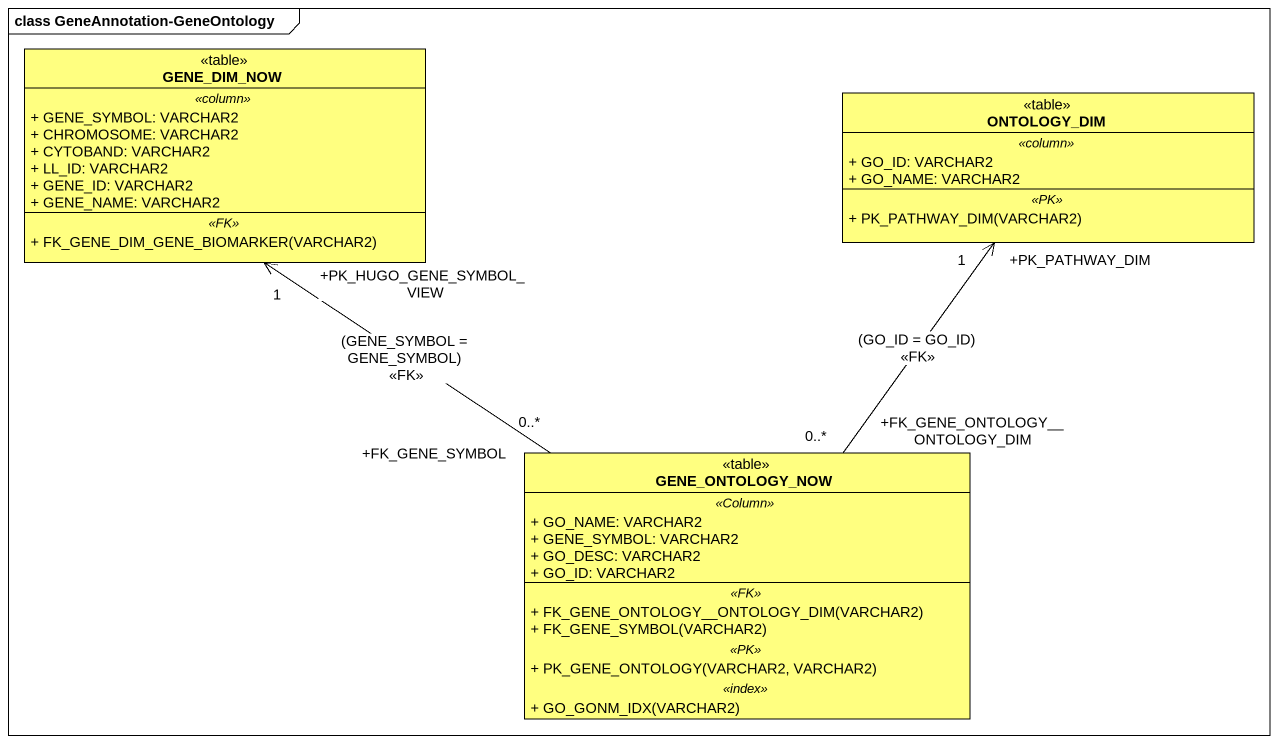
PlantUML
@startuml
mainframe class GeneAnnotation-GeneOntology
hide circle
hide empty members
skinparam classAttributeIconSize 0
class GENE_DIM_NOW <<table>> #FFFF80 {
  .. <<column>> ..
  + GENE_SYMBOL: VARCHAR2
  + CHROMOSOME: VARCHAR2
  + CYTOBAND: VARCHAR2
  + LL_ID: VARCHAR2
  + GENE_ID: VARCHAR2
  + GENE_NAME: VARCHAR2
  .. <<FK>> ..
  + FK_GENE_DIM_GENE_BIOMARKER(VARCHAR2)
}
class ONTOLOGY_DIM <<table>> #FFFF80 {
  .. <<column>> ..
  + GO_ID: VARCHAR2
  + GO_NAME: VARCHAR2
  .. <<PK>> ..
  + PK_PATHWAY_DIM(VARCHAR2)
}
class GENE_ONTOLOGY_NOW <<table>> #FFFF80 {
  .. <<Column>> ..
  + GO_NAME: VARCHAR2
  + GENE_SYMBOL: VARCHAR2
  + GO_DESC: VARCHAR2
  + GO_ID: VARCHAR2
  .. <<FK>> ..
  + FK_GENE_ONTOLOGY__ONTOLOGY_DIM(VARCHAR2)
  + FK_GENE_SYMBOL(VARCHAR2)
  .. <<PK>> ..
  + PK_GENE_ONTOLOGY(VARCHAR2, VARCHAR2)
  .. <<index>> ..
  + GO_GONM_IDX(VARCHAR2)
}
GENE_ONTOLOGY_NOW "+FK_GENE_SYMBOL\n0..*" -up-> "+PK_HUGO_GENE_SYMBOL_VIEW\n1" GENE_DIM_NOW : (GENE_SYMBOL = GENE_SYMBOL)\n<<FK>>
GENE_ONTOLOGY_NOW "+FK_GENE_ONTOLOGY__ONTOLOGY_DIM\n0..*" -up-> "+PK_PATHWAY_DIM\n1" ONTOLOGY_DIM : (GO_ID = GO_ID)\n<<FK>>
@enduml
